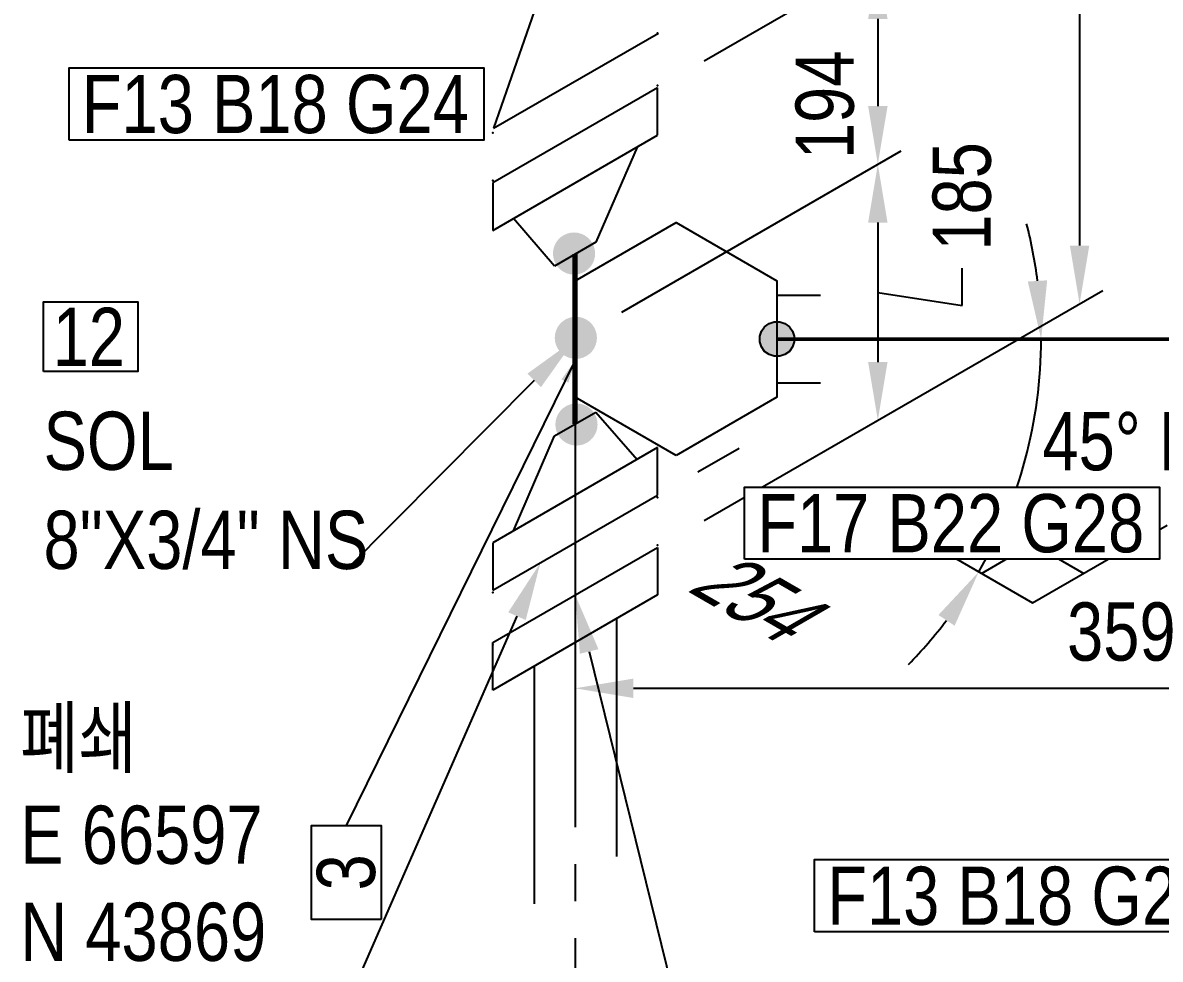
# Model space of a CAD drawing. Header units: millimetres. Extents: x 0 to 594, y 0 to 420.
# Drawn here: x 286.31 to 335.14, y 137.27 to 177.49 of the extents above; entities that cross this region are included whole.
import ezdxf
from ezdxf import colors
from ezdxf.entities.mleader import LeaderData, LeaderLine
from ezdxf.enums import TextEntityAlignment as Align
from ezdxf.math import Vec2, Vec3

# ---------------------------------------------------------------- set-up
doc = ezdxf.new("R2010")
doc.units = ezdxf.units.MM
doc.header["$LTSCALE"] = 0.25
doc.linetypes.add('CENTER', pattern=[50.800000000000004, 31.75, -6.35, 6.35, -6.35])
doc.linetypes.add('DASHED2', pattern=[9.524999999999999, 6.35, -3.175])
for name, color, linetype in [('기울이기 상자', 7, 'Continuous'), ('기호', 4, 'Continuous'), ('밸브', 4, 'Continuous'), ('연속', 7, 'DASHED2'), ('열 추적 선', 7, 'CENTER'), ('용접', 1, 'Continuous'), ('주석', 7, 'Continuous'), ('치수', 1, 'Continuous')]:
    doc.layers.add(name, color=color, linetype=linetype)
doc.layers.add('파이프', color=3, linetype='Continuous', lineweight=70)
doc.layers.add('파이프 작은 보어', color=30, linetype='Continuous', lineweight=50)
doc.styles.add('AdskIsoAnnotation', font='arial.ttf', dxfattribs={"width": 0.8, "height": 1})
doc.styles.add('AdskIsoMetric', font='arial.ttf', dxfattribs={"width": 0.8, "height": 2.5})
doc.styles.add('AdskIsoMetric-30', font='arial.ttf', dxfattribs={"width": 0.8, "height": 2.5})
doc.styles.add('AdskIsoMetric30', font='arial.ttf', dxfattribs={"width": 0.8, "oblique": 29.99999999964459, "height": 2.5})
doc.styles.get("Standard").update_dxf_attribs({"font": 'arial.ttf'})
doc.dimstyles.new('AdskIsoMetric', dxfattribs={"dimtxt": 2.5, "dimasz": 2.5, "dimexe": 1, "dimexo": 2, "dimgap": 0.8, "dimtad": 1, "dimdec": 0, "dimrnd": 1, "dimzin": 0, "dimdsep": 46, "dimtxsty": 'AdskIsoMetric', "dimcen": 0, "dimclrt": 7, "dimadec": 0, "dimazin": 0, "dimtfac": 1, "dimtdec": 0, "dimtmove": 1, "dimatfit": 3, "dimfxl": 0, "dimfrac": 2, "dimtolj": 1, "dimtzin": 0, "dimarcsym": 0})

# ---------------------------------------------------------------- blocks, each defined once
blk = doc.blocks.new('끝 장비-2-IsoRight')
at = {"color": 0, "linetype": 'ByBlock', "lineweight": -2, "extrusion": (-0.7071067811865476, -0.408248290463863, 0.5773502691896257)}
for p, q in [((-0.08838834764831839, 0.1530931089239486), (-0.5303300858899107, 0.4082482904638631)), ((-0.08838834764831846, -0.1530931089239486), (-0.08838834764831842, 0.2551551815399143)), ((-0.08838834764831842, 0.2551551815399143), (2.081668171172169e-17, 0.2041241452319315)), ((-0.08838834764831846, -0.05103103630798286), (-0.5303300858899107, 0.2041241452319316)), ((2.081668171172169e-17, 0.2041241452319315), (-2.081668171172169e-17, -0.2041241452319315)), ((-2.081668171172169e-17, -0.2041241452319315), (-0.08838834764831846, -0.1530931089239486))]:
    blk.add_line(p, q, dxfattribs=at)
blk = doc.blocks.new('플랜지WN-2-IsoRight')
at = {"color": 0, "linetype": 'ByBlock', "lineweight": -2, "extrusion": (-0.7071067811865476, -0.408248290463863, 0.5773502691896257)}
for p, q in [((0.1104854345603982, 0.1403353498469528), (0.02209708691207962, 0.1913663861549358)), ((0.02209708691207962, 0.1913663861549358), (0.02209708691207957, -0.2168819043089272)), ((-0.1104854345603981, 0.1148198316929615), (0.02209708691207961, 0.1403353498469529)), ((0.110485434560398, -0.2679129406169101), (0.1104854345603982, 0.1403353498469528)), ((-0.1104854345603981, 0.01275775907699575), (-0.1104854345603981, 0.1148198316929615)), ((0.02209708691207957, -0.1658508680009443), (-0.1104854345603981, 0.01275775907699575)), ((0.02209708691207957, -0.2168819043089272), (0.110485434560398, -0.2679129406169101))]:
    blk.add_line(p, q, dxfattribs=at)
blk = doc.blocks.new('개스킷-2-IsoRight')
at = {"color": 0, "linetype": 'ByBlock', "lineweight": -2, "extrusion": (-1, 0, 0)}
for p in [(-0.05293575327064105, 0.2346866166324917), (0.04419417382415927, 0.17860862707794), (-0.04419417382415924, -0.17860862707794), (0.0441941738241592, -0.2296396633859229)]:
    blk.add_point(p, dxfattribs=at)
blk = doc.blocks.new('화살표된 체크 밸브-2-Iso2DSkew0')
h = blk.add_hatch(color=256)
h.paths.add_polyline_path([(2.335108053487378, 6.741199315272624), (3.081431742631093, 6.741260187796906), (3.572562487220012, 10.31342256739719)], flags=0)
h.paths.add_polyline_path([(1.588756181562574, 6.741138440449662), (2.335108053487378, 6.741199315272624), (3.572562487220012, 10.31342256739719)], flags=0)
at = {"color": 0, "extrusion": (0.7071067811865475, -0.4082482904638631, 0.5773502691896258)}
for p, q in [((-3.502990759884778, 6.217668327608831), (3.568077051980699, 10.30015123224449)), ((3.568077051980699, 10.30015123224449), (-3.502990759889919, -10.11226329094866)), ((-3.502990759889919, -10.11226329094866), (3.568077051975558, -6.029780386312996))]:
    blk.add_line(p, q, dxfattribs=at)
blk = doc.blocks.new('*D150')
at = {"layer": 'Defpoints', "color": 0}
for p in [(310.0283917435656, 163.9083687766844), (330.0283917435664, 163.9083732168224), (328.8222446654876, 157.0679673009599), (327.3488998192556, 153.9083687766837)]:
    blk.add_point(p, dxfattribs=at)
at = {"layer": '치수', "color": 0, "lineweight": -2}
for start, end in [(7.166656117002831, 14.3332995139473), (330.0000000000001, 1.272005820673883e-05), (315.6667132061109, 322.8333566030556)]:
    blk.add_arc((310.0283917435656, 163.9083687766844), 19.99999999999824, start, end, dxfattribs=at)
at = {"layer": '치수', "color": 0}
for points in [[(330.2879932521484, 166.4295273509148), (329.4562891271138, 166.3774438329374), (330.0283917435633, 163.9083732168224)], [(325.6189095229856, 152.0561418235469), (326.3131447670449, 151.5951842654677), (327.3488998192528, 153.9083687766853)]]:
    blk.add_solid(points, dxfattribs=at)
at = {"layer": '치수', "color": 7, "insert": (333.591758977624, 159.5028766535916), "char_height": 2.5, "attachment_point": 5, "style": 'AdskIsoMetric'}
blk.add_mtext('\\A1;45° H', dxfattribs=at)
blk = doc.blocks.new('*D90')
at = {"layer": 'Defpoints', "color": 0}
for p in [(310.0283917435655, 163.9083687766844), (349.2943699357211, 163.9083774940043), (349.2943699357211, 148.9083687766808)]:
    blk.add_point(p, dxfattribs=at)
at = {"layer": '치수', "color": 0, "lineweight": -2}
for p, q in [((310.0283917435655, 161.9083687766844), (310.0283917435655, 147.9083687766808)), ((349.2943699357211, 161.9083774940043), (349.2943699357211, 147.9083687766808)), ((312.5283917435655, 148.9083687766808), (346.7943699357211, 148.9083687766808))]:
    blk.add_line(p, q, dxfattribs=at)
at = {"layer": '치수', "color": 0}
for points in [[(312.5283917435655, 149.3250354433474), (312.5283917435655, 148.4917021100141), (310.0283917435655, 148.9083687766808)], [(346.7943699357211, 149.3250354433474), (346.7943699357211, 148.4917021100141), (349.2943699357211, 148.9083687766808)]]:
    blk.add_solid(points, dxfattribs=at)
at = {"layer": '치수', "color": 7, "insert": (333.4713836324257, 151.3286504009068), "char_height": 2.5, "attachment_point": 5, "style": 'AdskIsoMetric'}
blk.add_mtext('\\A1;359', dxfattribs=at)
blk = doc.blocks.new('*D115')
at = {"layer": 'Defpoints', "color": 0}
for p in [(310.0283899238528, 193.4829517251318), (323.0187729976298, 180.1561005974013), (313.5639238297805, 174.6973408852117)]:
    blk.add_point(p, dxfattribs=at)
at = {"layer": '치수', "color": 0, "lineweight": -2}
for p, q in [((312.0283899238528, 194.6376522635078), (324.0187729976298, 201.5603031588199)), ((323.0187729976298, 198.4829528896319), (323.0187729976298, 182.6561005974013)), ((315.5639238297805, 175.8520414235877), (324.0187729976298, 180.7334508665892))]:
    blk.add_line(p, q, dxfattribs=at)
at = {"layer": '치수', "color": 0}
for points in [[(322.6021063309631, 198.4829528896319), (323.4354396642964, 198.4829528896319), (323.0187729976298, 200.9829528896319)], [(322.6021063309631, 182.6561005974013), (323.4354396642964, 182.6561005974013), (323.0187729976298, 180.1561005974013)]]:
    blk.add_solid(points, dxfattribs=at)
at = {"layer": '치수', "color": 7, "insert": (320.7524729927677, 189.2610782287434), "char_height": 2.5, "attachment_point": 5, "rotation": 90, "style": 'AdskIsoMetric-30'}
blk.add_mtext('\\A1;502', dxfattribs=at)
blk = doc.blocks.new('*D116')
at = {"layer": 'Defpoints', "color": 0}
for p in [(313.5639238297805, 174.6973408852117), (323.0187737006414, 171.4083692964374), (310.0283917435656, 163.9083687766845)]:
    blk.add_point(p, dxfattribs=at)
at = {"layer": '치수', "color": 0, "lineweight": -2}
for p, q in [((315.5639238297805, 175.8520414235847), (324.0187737006414, 180.7334512724575)), ((323.0187737006414, 177.6561010032711), (323.0187737006414, 173.9083692964374)), ((312.0283917435656, 165.0630693150574), (324.0187737006414, 171.9857195656239))]:
    blk.add_line(p, q, dxfattribs=at)
at = {"layer": '치수', "color": 0}
for points in [[(322.6021070339747, 177.6561010032711), (323.4354403673081, 177.6561010032711), (323.0187737006414, 180.1561010032711)], [(322.6021070339747, 173.9083692964374), (323.4354403673081, 173.9083692964374), (323.0187737006414, 171.4083692964374)]]:
    blk.add_solid(points, dxfattribs=at)
at = {"layer": '치수', "color": 7, "insert": (320.7524738478834, 173.9657867130082), "char_height": 2.5, "attachment_point": 5, "rotation": 90, "style": 'AdskIsoMetric-30'}
blk.add_mtext('\\A1;194', dxfattribs=at)
blk = doc.blocks.new('*D117')
at = {"layer": 'Defpoints', "color": 0}
for p in [(310.0283917435656, 163.9083687766845), (323.0187739959266, 160.4175184961574), (313.5639274692525, 154.9587603088558)]:
    blk.add_point(p, dxfattribs=at)
at = {"layer": '치수', "color": 0, "lineweight": -2}
for p, q in [((312.0283917435656, 165.0630693150594), (324.0187739959266, 171.9857197361209)), ((323.0187739959266, 168.9083694669334), (323.0187739959266, 162.9175184961574)), ((326.6344296250795, 165.3464443951992), (326.6344296250795, 166.9464443951992)), ((323.0187739959266, 165.9129439815454), (326.6344296250795, 165.3464443951992)), ((315.5639274692525, 156.1134608472307), (324.0187739959266, 160.9948687653449))]:
    blk.add_line(p, q, dxfattribs=at)
at = {"layer": '치수', "color": 0}
for points in [[(322.6021073292599, 168.9083694669334), (323.4354406625933, 168.9083694669334), (323.0187739959266, 171.4083694669334)], [(322.6021073292599, 162.9175184961574), (323.4354406625933, 162.9175184961574), (323.0187739959266, 160.4175184961574)]]:
    blk.add_solid(points, dxfattribs=at)
at = {"layer": '치수', "color": 7, "insert": (326.6344296250795, 170.033649167307), "char_height": 2.5, "attachment_point": 5, "rotation": 90, "style": 'AdskIsoMetric-30'}
blk.add_mtext('\\A1;185', dxfattribs=at)
blk = doc.blocks.new('개스킷 해치 표식-2-IsoRight')
at = {"linetype": 'ByBlock', "lineweight": -2, "extrusion": (-0.7071067811865476, -0.408248290463863, 0.5773502691896257)}
blk.add_line((0, 0), (-2.081668171172169e-17, -0.1020620726159658), dxfattribs=at)
blk = doc.blocks.new('*D118')
at = {"layer": 'Defpoints', "color": 0}
for p in [(310.0283899238838, 260.7358287883849), (331.6790245965566, 165.417516511698), (313.5639274692525, 154.9587603088558)]:
    blk.add_point(p, dxfattribs=at)
at = {"layer": '치수', "color": 0, "lineweight": -2}
for p, q in [((312.0283899238838, 261.8905293267638), (332.6790245965566, 273.8131788139646)), ((331.6790245965566, 270.7358285447751), (331.6790245965566, 167.917516511698)), ((315.5639274692525, 156.1134608472347), (332.6790245965566, 165.9948667808875))]:
    blk.add_line(p, q, dxfattribs=at)
at = {"layer": '치수', "color": 0}
for points in [[(331.2623579298899, 270.7358285447751), (332.0956912632233, 270.7358285447751), (331.6790245965566, 273.2358285447751)], [(331.2623579298899, 167.917516511698), (332.0956912632233, 167.917516511698), (331.6790245965566, 165.417516511698)]]:
    blk.add_solid(points, dxfattribs=at)
at = {"layer": '치수', "color": 7, "insert": (329.4118702944185, 218.0177311744337), "char_height": 2.5, "attachment_point": 5, "rotation": 90, "style": 'AdskIsoMetric-30'}
blk.add_mtext('\\A1;1885', dxfattribs=at)
blk = doc.blocks.new('*D142')
at = {"layer": 'Defpoints', "color": 0}
for p in [(310.0283917435655, 163.9083687766844), (329.6605046665388, 152.5727630959063), (329.6613706920024, 152.5732630958102)]:
    blk.add_point(p, dxfattribs=at)
at = {"layer": '치수', "color": 7, "insert": (317.4011350898749, 153.0199193182268), "char_height": 2.5, "attachment_point": 5, "rotation": 329.99999999999903, "style": 'AdskIsoMetric30'}
blk.add_mtext('\\A1;254', dxfattribs=at)
blk = doc.blocks.new('*D143')
at = {"layer": 'Defpoints', "color": 0}
for p in [(349.2943699357211, 163.9083774940043), (349.2952359611229, 163.9078774940055), (329.6613706920024, 152.5732630958102)]:
    blk.add_point(p, dxfattribs=at)
at = {"layer": '치수', "color": 7, "insert": (342.1415863152368, 153.1469233797681), "char_height": 2.5, "attachment_point": 5, "rotation": 29.99999343337036, "style": 'AdskIsoMetric-30'}
blk.add_mtext('\\A1;254', dxfattribs=at)
blk = doc.blocks.new('Olet1')
at = {"color": 0, "linetype": 'ByBlock', "lineweight": -2}
blk.add_lwpolyline([(-0.2499999999975005, 0.2165139136430401), (-0.1249999999987504, 7.562699095034486e-06), (0.1249999999987501, 7.562699094895708e-06), (0.2499999999975006, 0.2165139136430398), (0.1249999999987506, 0.4330202645869849), (-0.1249999999987501, 0.4330202645869853)], close=True, dxfattribs=at)
blk = doc.blocks.new('Buttweld')
at = {"lineweight": -2}
blk.add_hatch(color=0, dxfattribs=at).paths.add_polyline_path([(0.04399514976077742, -0.002606086945810659), (0.04330731180660574, 0.005255936846196026), (0.04126469755226539, 0.01287907702365859), (0.03792937079826185, 0.02003170832977988), (0.03340267376025871, 0.0264965016817295), (0.02782214783713649, 0.03207702760485173), (0.02135735448518687, 0.03660372464285486), (0.01420472317906558, 0.03993905139685841), (0.006581583001603011, 0.04198166565119876), (-0.001280440790403681, 0.04266950360537045), (-0.009142464582410366, 0.04198166565119876), (-0.01676560475987293, 0.03993905139685841), (-0.02391823606599422, 0.03660372464285487), (-0.03038302941794385, 0.03207702760485173), (-0.03596355534106607, 0.02649650168172951), (-0.04049025237906921, 0.02003170832977988), (-0.04382557913307276, 0.0128790770236586), (-0.0458681933874131, 0.005255936846196026), (-0.04655603134158478, -0.002606086945810653), (-0.0458681933874131, -0.01046811073781733), (-0.04382557913307276, -0.01809125091527991), (-0.04049025237906921, -0.02524388222140119), (-0.03596355534106607, -0.03170867557335082), (-0.03038302941794385, -0.03728920149647304), (-0.02391823606599425, -0.04181589853447618), (-0.01676560475987292, -0.04515122528847974), (-0.009142464582410366, -0.04719383954282007), (-0.001280440790403688, -0.04788167749699176), (0.006581583001602991, -0.04719383954282008), (0.01420472317906554, -0.04515122528847974), (0.02135735448518687, -0.04181589853447618), (0.02782214783713648, -0.03728920149647305), (0.0334026737602587, -0.03170867557335083), (0.03792937079826184, -0.02524388222140123), (0.04126469755226539, -0.0180912509152799), (0.04330731180660574, -0.01046811073781735)], is_closed=False, flags=0)
blk = doc.blocks.new('SocketWeld')
at = {"linetype": 'ByBlock', "lineweight": -2}
h = blk.add_hatch(color=0, dxfattribs=at)
h.dxf.hatch_style = 1
h.paths.add_polyline_path([(-0.007821723252011551, 0.04938441702975689), (-0.02269952498697734, 0.0445503262094184), (-0.03535533905932738, 0.03535533905932738), (-0.04455032620941839, 0.02269952498697735), (-0.04938441702975689, 0.00782172325201155), (-0.04938441702975689, -0.007821723252011538), (-0.0445503262094184, -0.02269952498697734), (-0.03535533905932738, -0.03535533905932738), (-0.02269952498697735, -0.04455032620941839), (-0.007821723252011553, -0.04938441702975688), (0.007821723252011534, -0.04938441702975689), (0.02269952498697733, -0.0445503262094184), (0.03535533905932737, -0.03535533905932738), (0.04455032620941839, -0.02269952498697735), (0.04938441702975688, -0.007821723252011555), (0.04938441702975689, 0.007821723252011532), (0.0445503262094184, 0.02269952498697733), (0.03535533905932739, 0.03535533905932737), (0.02269952498697735, 0.04455032620941839), (0.007821723252011558, 0.04938441702975688)])
at = {"color": 0, "linetype": 'ByBlock', "lineweight": -2}
blk.add_lwpolyline([(0.125, -0.125), (0, -0.125), (2.775557561562891e-17, 0.125), (0.125, 0.125)], dxfattribs=at)
blk.add_lwpolyline([(-0.007821723252011551, 0.04938441702975689), (-0.02269952498697734, 0.0445503262094184), (-0.03535533905932738, 0.03535533905932738), (-0.04455032620941839, 0.02269952498697735), (-0.04938441702975689, 0.00782172325201155), (-0.04938441702975689, -0.007821723252011538), (-0.0445503262094184, -0.02269952498697734), (-0.03535533905932738, -0.03535533905932738), (-0.02269952498697735, -0.04455032620941839), (-0.007821723252011553, -0.04938441702975688), (0.007821723252011534, -0.04938441702975689), (0.02269952498697733, -0.0445503262094184), (0.03535533905932737, -0.03535533905932738), (0.04455032620941839, -0.02269952498697735), (0.04938441702975688, -0.007821723252011555), (0.04938441702975689, 0.007821723252011532), (0.0445503262094184, 0.02269952498697733), (0.03535533905932739, 0.03535533905932737), (0.02269952498697735, 0.04455032620941839), (0.007821723252011558, 0.04938441702975688)], close=True, dxfattribs=at)
blk = doc.blocks.new('AnnoRect')
at = {"color": 0, "linetype": 'ByBlock', "lineweight": -2}
blk.add_wipeout([(-0.8095147142857141, -0.5999939999999999), (-0.8095147142857141, 0.5999939999999997), (0.8095147142857136, 0.5999939999999997), (0.8095147142857136, -0.5999939999999997)], dxfattribs=at)
blk.add_lwpolyline([(-0.8095147142857141, -0.5999939999999999), (-0.8095147142857141, 0.5999940000000001), (0.8095147142857141, 0.5999940000000004), (0.8095147142857141, -0.5999939999999997)], close=True, dxfattribs=at)
at = {"color": 0, "linetype": 'ByBlock', "lineweight": -2, "style": 'AdskIsoAnnotation', "width": 0.8}
blk.add_attdef('XX', text='', height=1, dxfattribs=at).set_placement((0, 0), align=Align.MIDDLE_CENTER)

msp = doc.modelspace()

# ---------------------------------------------------------------- linework, layer by layer
at = {"layer": '기울이기 상자', "extrusion": (-3.616659224372481e-16, -1.111407181528714e-12, -1), "elevation": -1.696902475976765e-10}
msp.add_lwpolyline([(-323.8847928759523, 155.9083718529015), (-329.6613706920024, 152.5732630958102), (-335.4379544794986, 155.9083744177836)], dxfattribs=at)
at = {"layer": '기울이기 상자', "color": 1, "extrusion": (-3.616659224371788e-16, -1.111407181528714e-12, -1)}
msp.add_lwpolyline([(-327.4616661663899, 153.8432630958102), (-329.6613708375562, 155.1132628437035), (-331.8610753631688, 153.8432628437035)], dxfattribs=at)
at = {"layer": '열 추적 선', "color": 1}
msp.add_line((310.0283935633197, 150.8762772450929), (310.0283935633197, 115.3561957562058), dxfattribs=at)
at = {"layer": '파이프'}
msp.add_lwpolyline([(310.028393563294, 160.2637419103979), (310.0283899238382, 167.5529956429767)], dxfattribs=at)
at = {"layer": '파이프 작은 보어'}
msp.add_lwpolyline([(318.6886457813305, 163.9083744872536), (341.7943699369932, 163.9083614211798)], dxfattribs=at)

# ---------------------------------------------------------------- block references
at = {"layer": '기호', "extrusion": (4.662622813400575e-07, 5.158651283920791e-13, -0.9999999999998914), "xscale": 20.00000000000001, "yscale": 20.00000000000001, "zscale": 20.00000000000001, "rotation": 89.99996221918667}
msp.add_blockref('Olet1', (-310.0283917435272, 163.9083687766876, 0.0001445546465663837), dxfattribs=at)
at = {"layer": '밸브'}
msp.add_blockref('화살표된 체크 밸브-2-Iso2DSkew0', (310.0283899238527, 183.0695254994514), dxfattribs=at)
at = {"layer": '밸브', "xscale": 20, "yscale": 20, "zscale": 20}
for name, p, rotation in [('개스킷-2-IsoRight', (310.0283899238476, 173.777659064855), 299.9999999998686), ('플랜지WN-2-IsoRight', (310.0283899238373, 170.104547458375), 119.9999999999422), ('플랜지WN-2-IsoRight', (310.028393563299, 157.7121900949969), 300.0000000001733), ('개스킷-2-IsoRight', (310.0283935633144, 154.039078488508), 120.0000000002628)]:
    msp.add_blockref(name, p, dxfattribs=dict(at, rotation=rotation))
at = {"layer": '연속', "xscale": 20, "yscale": 20, "zscale": 20, "rotation": 120.0000000000082}
msp.add_blockref('끝 장비-2-IsoRight', (310.0283935633195, 152.9175186974122), dxfattribs=at)
at = {"layer": '용접', "xscale": 20, "yscale": 20, "zscale": 20}
for p, rotation in [((310.0283899238373, 167.5529956429758), 270.0000000002504), ((310.0283917435655, 163.9083687766844), 180.0000549342141), ((310.028393563299, 160.263741910402), 90.00000000012508)]:
    msp.add_blockref('Buttweld', p, dxfattribs=dict(at, rotation=rotation))
at = {"layer": '용접', "extrusion": (-4.760473892861938e-07, -1.058042542467774e-13, -0.9999999999998868), "xscale": 15.00000000000001, "yscale": 15.00000000000001, "zscale": 15.00000000000001, "rotation": 179.9999236508142}
msp.add_blockref('SocketWeld', (-318.6886457812989, 163.9083744872555, -0.0001517109109551474), dxfattribs=at)
at = {"layer": '주석'}
ref = msp.add_blockref('AnnoRect', (289.2251281176063, 164.0072603848655), dxfattribs=dict(at, xscale=2.5, yscale=2.5, zscale=2.5))
ref.add_attrib('XX_001', '12', (287.5927952390252, 162.7521444230646), dxfattribs={"layer": '0', "color": 0, "linetype": 'ByBlock', "lineweight": -2, "height": 2.5, "style": 'AdskIsoAnnotation', "width": 0.8})
at = {"layer": '치수', "xscale": 20, "yscale": 20, "zscale": 20}
for p, rotation in [((315.2959782430578, 158.2018799495031), 120.0000019340308), ((315.2959782430578, 158.201879949509), 120.0000019340353)]:
    msp.add_blockref('개스킷 해치 표식-2-IsoRight', p, dxfattribs=dict(at, rotation=rotation))

# ---------------------------------------------------------------- texts
at = {"layer": '주석', "char_height": 2.5, "attachment_point": 7, "style": 'AdskIsoAnnotation'}
for s, insert in [('{\\Q0;SOL}', (287.2013413318909, 158.2536373525252)), ('{\\Q0;8"X3/4" NS}', (287.2013413318909, 153.9999993201874)), ('{\\fGulim|b0|i0|c129|p50;폐쇄\\P}E 66597\\PN 43869\\PEL +1991', (286.2013413318933, 132.9999993201841))]:
    msp.add_mtext(s, dxfattribs=dict(at, insert=insert))

# ---------------------------------------------------------------- dimensions: what is measured, and where the dimension line sits
at = {"layer": '치수'}
for base, p1, p2, angle, text, override, picture, middle in [((331.6790245965566, 165.417516511698), (310.0283899238837, 260.7358287883848), (313.5639274692523, 154.9587603088557), 270.0000019340313, '1885', {"dimtad": 0, "dimlfac": 17.81862956775708, "dimtxsty": 'AdskIsoMetric-30', "dimse1": 0, "dimse2": 0, "dimsd1": 0, "dimsd2": 0, "dimtmove": 1}, '*D118', (329.4118702944185, 218.0177311744337)), ((323.0187729976298, 180.1561005974013), (310.0283899238527, 193.4829517251317), (313.5639238297804, 174.6973408852116), 270.0000019340247, '502', {"dimtad": 0, "dimlfac": 26.70394932987625, "dimtxsty": 'AdskIsoMetric-30', "dimse1": 0, "dimse2": 0, "dimsd1": 0, "dimsd2": 0, "dimtmove": 1}, '*D115', (320.7524729927677, 189.2610782287434)), ((323.0187737006414, 171.4083692964374), (313.5639238297804, 174.6973408852116), (310.0283917435655, 163.9083687766844), 270.0000019340573, '194', {"dimtad": 0, "dimlfac": 17.97873773783483, "dimtxsty": 'AdskIsoMetric-30', "dimse1": 0, "dimse2": 0, "dimsd1": 0, "dimsd2": 0, "dimtmove": 1}, '*D116', (320.7524738478834, 173.9657867130082)), ((323.0187739959266, 160.4175184961574), (310.0283917435655, 163.9083687766844), (313.5639274692523, 154.9587603088557), 270.0000019340247, '185', {"dimtad": 0, "dimlfac": 20.6887151170448, "dimtxsty": 'AdskIsoMetric-30', "dimse1": 0, "dimse2": 0, "dimsd1": 0, "dimsd2": 0, "dimtmove": 1}, '*D117', (326.6344296250795, 167.7464443951991)), ((349.2943699357211, 148.9083687766808), (310.0283917435655, 163.9083687766844), (349.2943699357211, 163.9083774940043), 1.272006102906419e-05, '359', {"dimtad": 0, "dimlfac": 9.154367296612557, "dimtxsty": 'AdskIsoMetric', "dimse1": 0, "dimse2": 0, "dimsd1": 0, "dimsd2": 0, "dimtmove": 1}, '*D90', (333.4713836324257, 151.3286504009068)), ((329.6605046665388, 152.5727630959063), (310.0283917435655, 163.9083687766844), (329.6613706920024, 152.5732630958102), 329.999999999999, '254', {"dimtad": 0, "dimlfac": 11.21177019235312, "dimtxsty": 'AdskIsoMetric30', "dimse1": 1, "dimse2": 1, "dimsd1": 1, "dimsd2": 1, "dimtmove": 2}, '*D142', (317.4011350898749, 153.0199193182268)), ((349.2952359611229, 163.9078774940055), (329.6613706920024, 152.5732630958102), (349.2943699357211, 163.9083774940043), 29.99999343337035, '254', {"dimtad": 0, "dimlfac": 11.21175934425407, "dimtxsty": 'AdskIsoMetric-30', "dimse1": 1, "dimse2": 1, "dimsd1": 1, "dimsd2": 1, "dimtmove": 2}, '*D143', (342.1415863152368, 153.1469233797681))]:
    dim = msp.add_linear_dim(base=base, p1=p1, p2=p2, angle=angle, text=text, dimstyle='AdskIsoMetric', override=override, dxfattribs=at)
    dim.commit()
    dim.dimension.update_dxf_attribs({"geometry": picture, "text_midpoint": middle, "dimtype": 160})
dim = msp.add_angular_dim_3p(base=(328.8222446654876, 157.0679673009599), center=(310.0283917435655, 163.9083687766844), p1=(327.3488998192555, 153.9083687766837), p2=(330.0283917435664, 163.9083732168224), text='45° H', dimstyle='AdskIsoMetric', override={"dimexe": 19.99999999999829, "dimexo": 0, "dimtad": 1, "dimtih": 0, "dimse1": 1, "dimse2": 1, "dimsd1": 0, "dimsd2": 0}, dxfattribs=at)
dim.commit()
dim.dimension.update_dxf_attribs({"geometry": '*D150', "text_midpoint": (333.591758977624, 159.5028766535915), "dimtype": 165})

# ---------------------------------------------------------------- leaders
at = {"layer": '주석'}
ml = msp.add_multileader_mtext('Standard', dxfattribs=at)
ml.set_content('')
ml.set_leader_properties()
ml.build(insert=Vec2(0, 0))
ml.multileader.update_dxf_attribs({"dogleg_length": 0, "arrow_head_size": 2.5})
ctx = ml.context
ctx.base_point, ctx.arrow_head_size, ctx.plane_origin = Vec3(300.2013413318905, 153.9999993201874), 2.5, Vec3(53.20134133189254, -6.798160612936559e-07)
notes = []
notes.append((ctx, [(0, (1, 1, 0), (300.2013413318905, 153.9999993201874), (-1, 0), 0, [(0, [(310.0283917435655, 163.9083687766844)], 0, [])])]))
ctx.mtext, ml.multileader.dxf.content_type = None, 0
ml = msp.add_multileader_mtext('Standard', dxfattribs=at)
ml.set_content('')
ml.set_leader_properties()
ml.build(insert=Vec2(0, 0))
ml.multileader.update_dxf_attribs({"dogleg_length": 0, "arrow_head_size": 0})
ctx = ml.context
ctx.base_point, ctx.arrow_head_size, ctx.plane_origin = Vec3(300.1973250617356, 143.0237861057578), 0, Vec3(53.20134133189254, -6.798160612936559e-07)
notes.append((ctx, [(0, (1, 1, 0), (300.1973250617356, 143.0237861057578), (-1, 0), 0, [(0, [(310.0283921971072, 162.9999997331271)], 0, [])])]))
ctx.mtext, ml.multileader.dxf.content_type = None, 0
ml = msp.add_multileader_mtext('Standard', dxfattribs=at)
ml.set_content('')
ml.set_leader_properties()
ml.build(insert=Vec2(0, 0))
ml.multileader.update_dxf_attribs({"dogleg_length": 0, "arrow_head_size": 2.5})
ctx = ml.context
ctx.base_point, ctx.arrow_head_size, ctx.plane_origin = Vec3(293.2989198291179, 119.5511434265994), 2.5, Vec3(53.20134133189254, -6.798160612936559e-07)
notes.append((ctx, [(0, (1, 1, 0), (293.2989198291179, 119.5511434265994), (-1, 0), 0, [(0, [(308.5307548368015, 154.2959761577056)], 0, [])])]))
ctx.mtext, ml.multileader.dxf.content_type = None, 0
ml = msp.add_multileader_mtext('Standard', dxfattribs=at)
ml.set_content('')
ml.set_leader_properties()
ml.build(insert=Vec2(0, 0))
ml.multileader.update_dxf_attribs({"dogleg_length": 3.061862178478973, "arrow_head_size": 2.5})
ctx = ml.context
ctx.base_point, ctx.arrow_head_size, ctx.plane_origin = Vec3(323.2632035103704, 111.586597021984), 2.5, Vec3(53.20134133189254, -6.798160612936559e-07)
notes.append((ctx, [(0, (1, 1, 0), (320.2013413318914, 111.586597021984), (1, 0), 3.061862178478973, [(0, [(310.0283935633195, 152.9175186974122)], 0, [])])]))
ctx.mtext, ml.multileader.dxf.content_type = None, 0
for ctx, leaders in notes:
    for number, flags, end, landing, length, lines in leaders:
        leader = LeaderData()
        leader.index, (leader.has_last_leader_line, leader.has_dogleg_vector, leader.attachment_direction) = number, flags
        leader.last_leader_point, leader.dogleg_vector, leader.dogleg_length = Vec3(end), Vec3(landing), length
        for number, points, colour, breaks in lines:
            line = LeaderLine()
            line.index, line.vertices, line.color, line.breaks = number, Vec3.list(points), colors.encode_raw_color(colour), breaks
            leader.lines.append(line)
        ctx.leaders.append(leader)

# ---------------------------------------------------------------- next in the draw order: block references
ref = msp.add_blockref('AnnoRect', (297.2013413318925, 173.9999993201833), dxfattribs=dict(at, xscale=10.99169741697417, yscale=2.586971350613916, zscale=2.5))
ref.add_attrib('XX_001', 'F13 B18 G24', (288.8445882623155, 172.7508519804834), dxfattribs={"layer": '0', "color": 0, "linetype": 'ByBlock', "lineweight": -2, "height": 2.5, "style": 'AdskIsoAnnotation', "width": 0.8})
ref = msp.add_blockref('AnnoRect', (326.2013413318898, 155.9999993201843), dxfattribs=dict(at, xscale=11, yscale=2.585266030013643, zscale=2.5))
ref.add_attrib('XX_001', 'F17 B22 G28', (317.8384491081518, 154.7499993201843), dxfattribs={"layer": '0', "color": 0, "linetype": 'ByBlock', "lineweight": -2, "height": 2.5, "style": 'AdskIsoAnnotation', "width": 0.8})
ref = msp.add_blockref('AnnoRect', (300.2013413318957, 140.9999993201806), dxfattribs=dict(at, xscale=2.5, yscale=2.5, zscale=2.5, rotation=90.00000193403439))
ref.add_attrib('XX_001', '3', (301.4342881519578, 140.2278301939955), dxfattribs={"layer": '0', "color": 0, "linetype": 'ByBlock', "lineweight": -2, "height": 2.499999999999999, "rotation": 90.00000193403439, "style": 'AdskIsoAnnotation', "width": 0.8})
ref = msp.add_blockref('AnnoRect', (329.2013413318929, 139.9999993201911), dxfattribs=dict(at, xscale=10.99169741697417, yscale=2.586971350613916, zscale=2.5))
ref.add_attrib('XX_001', 'F13 B18 G24', (320.8445882623158, 138.7508519804912), dxfattribs={"layer": '0', "color": 0, "linetype": 'ByBlock', "lineweight": -2, "height": 2.5, "style": 'AdskIsoAnnotation', "width": 0.8})

doc.saveas('drawing.dxf')
